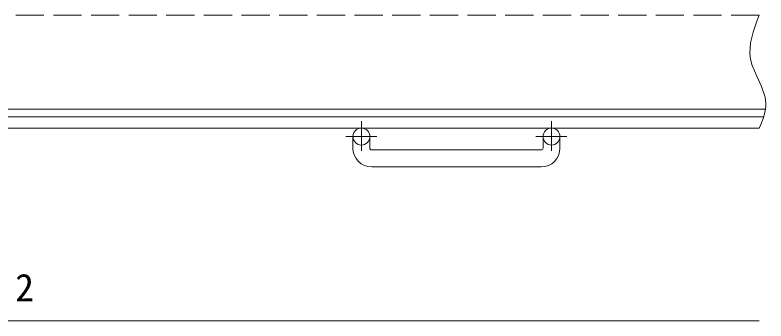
# Model space of a CAD drawing. Units: millimetres, scale not verified. Extents: x -889 to 904, y -688 to 680.
# Drawn here: x -171.6 to 227.3, y -217.4 to -55 of the extents above; entities that cross this region are included whole.
import ezdxf
from ezdxf.enums import TextEntityAlignment as Align

# ---------------------------------------------------------------- set-up
doc = ezdxf.new("R2010")
doc.units = ezdxf.units.MM
doc.header["$LTSCALE"] = 5
doc.linetypes.add('CHAIN1', pattern=[8, 5, -1, 1, -1])
doc.linetypes.add('DASHED3', pattern=[4, 3, -1])
for name, color, linetype, lineweight in [('0-1_躯体', 2, 'Continuous', 9), ('0-2_仕上', 3, 'Continuous', 9), ('0-4_その他', 7, 'Continuous', 9)]:
    doc.layers.add(name, color=color, linetype=linetype, lineweight=lineweight)
doc.styles.add('ＭＳ ゴシック', font='')
doc.styles.get('ＭＳ ゴシック').set_extended_font_data('MS Gothic')

msp = doc.modelspace()

# ---------------------------------------------------------------- linework, layer by layer
at = {"layer": '0-1_躯体', "linetype": 'DASHED3'}
msp.add_line((223.758, -55.03), (-687.13, -55.03), dxfattribs=at)
at = {"layer": '0-1_躯体'}
for p, q in [((226.025, -109.029), (-687.13, -109.029)), ((223.758, -115.029), (-687.13, -115.029)), ((7.87, -125.63), (7.87, -119.53)), ((16.87, -125.63), (16.87, -119.53)), ((108.87, -125.63), (108.87, -119.53)), ((117.87, -125.63), (117.87, -119.53)), ((17.87, -126.63), (107.87, -126.63)), ((107.87, -135.63), (17.87, -135.63))]:
    msp.add_line(p, q, dxfattribs=at)
at = {"layer": '0-1_躯体', "linetype": 'CHAIN1'}
for p, q in [((12.37, -111.423), (12.37, -127.02)), ((113.37, -111.423), (113.37, -127.02)), ((20.533, -119.53), (4.125, -119.53)), ((121.533, -119.53), (105.125, -119.53))]:
    msp.add_line(p, q, dxfattribs=at)
at = {"layer": '0-1_躯体'}
msp.add_lwpolyline([(223.758, -55.03), (222.473, -58.344), (220.476, -64.043), (219.087, -69.705), (218.691, -75.305), (219.067, -78.515), (219.979, -81.801), (222.37, -87.41), (224.989, -92.989), (226.897, -98.588), (227.308, -101.864), (227.241, -103.681), (226.692, -106.832), (225.73, -110.001), (224.515, -113.182), (223.758, -115.029)], dxfattribs=at)
for centre in [(12.37, -119.53), (113.37, -119.53)]:
    msp.add_circle(centre, 4.5, dxfattribs=at)
for centre, radius, start, end in [((17.87, -125.63), 10, 180, 270), ((17.87, -125.63), 1, 180, 270), ((107.87, -125.63), 10, 270, 0), ((107.87, -125.63), 1, 270, 0)]:
    msp.add_arc(centre, radius, start, end, dxfattribs=at)
at = {"layer": '0-2_仕上'}
msp.add_line((-186.13, -105.029), (227.241, -105.029), dxfattribs=at)
at = {"layer": '0-4_その他'}
msp.add_line((-687.13, -217.382), (223.758, -217.382), dxfattribs=at)

# ---------------------------------------------------------------- texts
at = {"layer": '0-4_その他', "color": 2, "style": 'ＭＳ ゴシック'}
msp.add_text('2', height=14.66, dxfattribs=at).set_placement((-171.514, -211.382), align=Align.BOTTOM_LEFT)

doc.saveas('drawing.dxf')
